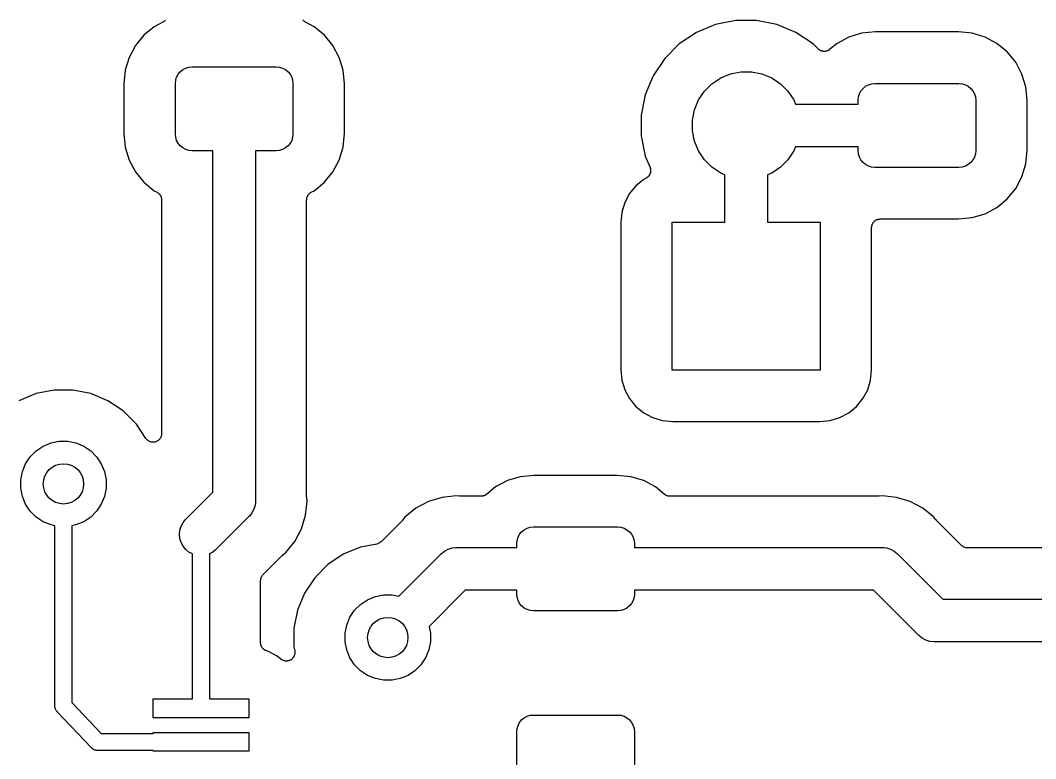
# Model space of a CAD drawing. Extents: x 122.4 to 185.8, y -118.8 to -64.3.
# Drawn here: x 152.77 to 167.88, y -99.09 to -88.1 of the extents above; entities that cross this region are included whole.
import ezdxf

# ---------------------------------------------------------------- set-up
doc = ezdxf.new("R2010")
doc.units = 0
doc.layers.add('BLACK', color=7, linetype='CONTINUOUS')

msp = doc.modelspace()

# ---------------------------------------------------------------- linework, layer by layer
at = {"layer": 'BLACK', "linetype": 'CONTINUOUS'}
for p, q in [((154.767, -88.1945), (154.613, -88.3208)), ((154.895, -88.126), (154.767, -88.1945)), ((154.905, -88.1193), (154.895, -88.126)), ((154.915, -88.1126), (154.905, -88.1193)), ((154.924, -88.1038), (154.915, -88.1122)), ((154.915, -88.1122), (154.915, -88.1124)), ((154.915, -88.1124), (154.915, -88.1126)), ((154.933, -88.0952), (154.924, -88.1038)), ((156.987, -88.1024), (156.978, -88.0938)), ((156.995, -88.1111), (156.987, -88.1024)), ((156.995, -88.1113), (156.995, -88.1111)), ((156.996, -88.1115), (156.995, -88.1113)), ((157.006, -88.1182), (156.996, -88.1115)), ((157.016, -88.1252), (157.006, -88.1182)), ((157.016, -88.1254), (157.016, -88.1252)), ((157.017, -88.126), (157.016, -88.1254)), ((157.016, -88.1254), (157.016, -88.1254)), ((157.016, -88.1254), (157.016, -88.1254)), ((157.145, -88.1945), (157.017, -88.126)), ((157.299, -88.3208), (157.145, -88.1945)), ((163.12, -88.16), (162.836, -88.2778)), ((163.422, -88.1), (163.12, -88.16)), ((163.73, -88.1), (163.422, -88.1)), ((164.032, -88.16), (163.73, -88.1)), ((164.316, -88.2778), (164.032, -88.16)), ((154.613, -88.3208), (154.486, -88.4747)), ((157.426, -88.4747), (157.299, -88.3208)), ((162.836, -88.2778), (162.58, -88.4487)), ((164.572, -88.4487), (164.316, -88.2778)), ((165.102, -88.3486), (164.927, -88.4425)), ((165.293, -88.2908), (165.102, -88.3486)), ((165.497, -88.2707), (165.293, -88.2908)), ((166.735, -88.2707), (165.497, -88.2707)), ((166.939, -88.2908), (166.735, -88.2707)), ((167.13, -88.3486), (166.939, -88.2908)), ((167.305, -88.4425), (167.13, -88.3486)), ((154.486, -88.4747), (154.393, -88.6503)), ((157.519, -88.6503), (157.426, -88.4747)), ((162.58, -88.4487), (162.363, -88.6663)), ((164.647, -88.5239), (164.572, -88.4487)), ((164.651, -88.5276), (164.647, -88.5239)), ((164.655, -88.5317), (164.651, -88.5276)), ((164.661, -88.5354), (164.655, -88.5317)), ((164.666, -88.5397), (164.661, -88.5354)), ((164.811, -88.5365), (164.807, -88.5401)), ((164.816, -88.5334), (164.811, -88.5365)), ((164.817, -88.5323), (164.816, -88.5334)), ((164.927, -88.4425), (164.817, -88.5323)), ((167.459, -88.5688), (167.305, -88.4425)), ((154.393, -88.6503), (154.335, -88.8409)), ((157.577, -88.8409), (157.519, -88.6503)), ((162.363, -88.6663), (162.192, -88.9221)), ((164.671, -88.5424), (164.666, -88.5397)), ((164.676, -88.5456), (164.671, -88.5424)), ((164.682, -88.5482), (164.676, -88.5456)), ((164.688, -88.5514), (164.682, -88.5482)), ((164.693, -88.553), (164.688, -88.5514)), ((164.699, -88.5553), (164.693, -88.553)), ((164.705, -88.5567), (164.699, -88.5553)), ((164.712, -88.5586), (164.705, -88.5567)), ((164.717, -88.5592), (164.712, -88.5586)), ((164.723, -88.5604), (164.717, -88.5592)), ((164.73, -88.5604), (164.723, -88.5604)), ((164.736, -88.5611), (164.73, -88.5604)), ((164.742, -88.5606), (164.736, -88.5611)), ((164.748, -88.5606), (164.742, -88.5606)), ((164.754, -88.5594), (164.748, -88.5606)), ((164.761, -88.5588), (164.754, -88.5594)), ((164.766, -88.5571), (164.761, -88.5588)), ((164.772, -88.5561), (164.766, -88.5571)), ((164.778, -88.5536), (164.772, -88.5561)), ((164.785, -88.5517), (164.778, -88.5536)), ((164.79, -88.549), (164.785, -88.5517)), ((164.795, -88.5469), (164.79, -88.549)), ((164.801, -88.5433), (164.795, -88.5469)), ((164.807, -88.5401), (164.801, -88.5433)), ((167.586, -88.7227), (167.459, -88.5688)), ((154.335, -88.8409), (154.315, -89.0452)), ((155.154, -88.8622), (155.192, -88.8311)), ((155.192, -88.8311), (155.235, -88.808)), ((155.235, -88.808), (155.282, -88.7938)), ((155.282, -88.7938), (155.331, -88.789)), ((155.331, -88.789), (156.581, -88.789)), ((156.581, -88.789), (156.63, -88.7938)), ((156.63, -88.7938), (156.677, -88.808)), ((156.677, -88.808), (156.72, -88.8311)), ((156.72, -88.8311), (156.758, -88.8622)), ((157.597, -89.0452), (157.577, -88.8409)), ((167.679, -88.8983), (167.586, -88.7227)), ((155.081, -89.039), (155.086, -88.9902)), ((155.086, -88.9902), (155.1, -88.9433)), ((155.1, -88.9433), (155.123, -88.9001)), ((155.123, -88.9001), (155.154, -88.8622)), ((156.758, -88.8622), (156.789, -88.9001)), ((156.789, -88.9001), (156.812, -88.9433)), ((156.812, -88.9433), (156.826, -88.9902)), ((156.826, -88.9902), (156.831, -89.039)), ((162.192, -88.9221), (162.074, -89.2064)), ((163.066, -89.0406), (163.197, -88.953)), ((163.197, -88.953), (163.343, -88.8927)), ((163.343, -88.8927), (163.497, -88.862)), ((163.497, -88.862), (163.655, -88.862)), ((163.655, -88.862), (163.809, -88.8927)), ((163.809, -88.8927), (163.955, -88.953)), ((163.955, -88.953), (164.086, -89.0406)), ((167.737, -89.0889), (167.679, -88.8983)), ((154.315, -89.0452), (154.315, -89.7828)), ((155.081, -89.789), (155.081, -89.039)), ((156.831, -89.039), (156.831, -89.789)), ((157.597, -89.7828), (157.597, -89.0452)), ((162.955, -89.152), (163.066, -89.0406)), ((164.086, -89.0406), (164.197, -89.152)), ((165.283, -89.1481), (165.314, -89.1102)), ((165.314, -89.1102), (165.352, -89.0791)), ((165.352, -89.0791), (165.395, -89.056)), ((165.395, -89.056), (165.442, -89.0418)), ((165.442, -89.0418), (165.491, -89.037)), ((165.491, -89.037), (166.741, -89.037)), ((166.741, -89.037), (166.79, -89.0418)), ((166.79, -89.0418), (166.837, -89.056)), ((166.837, -89.056), (166.88, -89.0791)), ((166.88, -89.0791), (166.918, -89.1102)), ((166.918, -89.1102), (166.949, -89.1481)), ((167.757, -89.2932), (167.737, -89.0889)), ((162.074, -89.2064), (162.014, -89.5082)), ((162.807, -89.4286), (162.867, -89.2831)), ((162.867, -89.2831), (162.955, -89.152)), ((164.197, -89.152), (164.285, -89.2831)), ((164.285, -89.2831), (164.31, -89.3445)), ((165.241, -89.287), (165.246, -89.2382)), ((165.241, -89.3445), (165.241, -89.287)), ((165.246, -89.2382), (165.26, -89.1913)), ((165.26, -89.1913), (165.283, -89.1481)), ((166.949, -89.1481), (166.972, -89.1913)), ((166.972, -89.1913), (166.986, -89.2382)), ((166.986, -89.2382), (166.991, -89.287)), ((166.991, -89.287), (166.991, -90.037)), ((167.757, -90.0308), (167.757, -89.2932)), ((162.776, -89.5832), (162.807, -89.4286)), ((164.31, -89.3445), (165.241, -89.3445)), ((162.014, -89.5082), (162.014, -89.8158)), ((162.776, -89.7408), (162.776, -89.5832)), ((162.807, -89.8954), (162.776, -89.7408)), ((154.315, -89.7828), (154.335, -89.9871)), ((155.086, -89.8378), (155.081, -89.789)), ((155.1, -89.8847), (155.086, -89.8378)), ((155.123, -89.9279), (155.1, -89.8847)), ((156.812, -89.8847), (156.789, -89.9279)), ((156.826, -89.8378), (156.812, -89.8847)), ((156.831, -89.789), (156.826, -89.8378)), ((157.577, -89.9871), (157.597, -89.7828)), ((162.014, -89.8158), (162.074, -90.1176)), ((162.867, -90.0409), (162.807, -89.8954)), ((154.335, -89.9871), (154.393, -90.1777)), ((155.154, -89.9658), (155.123, -89.9279)), ((155.192, -89.9969), (155.154, -89.9658)), ((155.235, -90.02), (155.192, -89.9969)), ((155.282, -90.0342), (155.235, -90.02)), ((155.331, -90.039), (155.282, -90.0342)), ((155.638, -90.039), (155.331, -90.039)), ((155.639, -95.1185), (155.638, -90.039)), ((156.581, -90.039), (156.273, -90.039)), ((156.273, -90.039), (156.273, -95.2344)), ((156.63, -90.0342), (156.581, -90.039)), ((156.677, -90.02), (156.63, -90.0342)), ((156.72, -89.9969), (156.677, -90.02)), ((156.758, -89.9658), (156.72, -89.9969)), ((156.789, -89.9279), (156.758, -89.9658)), ((157.519, -90.1777), (157.577, -89.9871)), ((162.955, -90.172), (162.867, -90.0409)), ((164.285, -90.0409), (164.197, -90.172)), ((164.31, -89.9795), (164.285, -90.0409)), ((165.241, -89.9795), (164.31, -89.9795)), ((165.241, -90.037), (165.241, -89.9795)), ((165.246, -90.0858), (165.241, -90.037)), ((166.991, -90.037), (166.986, -90.0858)), ((167.737, -90.2351), (167.757, -90.0308)), ((154.393, -90.1777), (154.486, -90.3533)), ((157.426, -90.3533), (157.519, -90.1777)), ((162.074, -90.1176), (162.144, -90.2857)), ((163.066, -90.2834), (162.955, -90.172)), ((164.197, -90.172), (164.086, -90.2834)), ((165.26, -90.1327), (165.246, -90.0858)), ((165.283, -90.1759), (165.26, -90.1327)), ((165.314, -90.2138), (165.283, -90.1759)), ((166.949, -90.1759), (166.918, -90.2138)), ((166.972, -90.1327), (166.949, -90.1759)), ((166.986, -90.0858), (166.972, -90.1327)), ((162.144, -90.2857), (162.144, -90.2874)), ((162.144, -90.2874), (162.146, -90.2929)), ((162.146, -90.2929), (162.148, -90.2982)), ((162.148, -90.2982), (162.149, -90.3048)), ((162.149, -90.3048), (162.151, -90.3112)), ((162.151, -90.3112), (162.152, -90.3169)), ((162.153, -90.3473), (162.151, -90.3539)), ((162.152, -90.3169), (162.153, -90.3225)), ((162.153, -90.3225), (162.153, -90.3292)), ((162.153, -90.3292), (162.153, -90.3359)), ((162.153, -90.3359), (162.153, -90.3416)), ((162.153, -90.3416), (162.153, -90.3473)), ((163.197, -90.371), (163.066, -90.2834)), ((164.086, -90.2834), (163.955, -90.371)), ((165.352, -90.2449), (165.314, -90.2138)), ((165.395, -90.268), (165.352, -90.2449)), ((165.442, -90.2822), (165.395, -90.268)), ((165.491, -90.287), (165.442, -90.2822)), ((166.741, -90.287), (165.491, -90.287)), ((166.79, -90.2822), (166.741, -90.287)), ((166.837, -90.268), (166.79, -90.2822)), ((166.88, -90.2449), (166.837, -90.268)), ((166.918, -90.2138), (166.88, -90.2449)), ((167.679, -90.4257), (167.737, -90.2351)), ((154.486, -90.3533), (154.613, -90.5072)), ((157.299, -90.5072), (157.426, -90.3533)), ((162.051, -90.4654), (161.935, -90.5606)), ((162.086, -90.4463), (162.051, -90.4654)), ((162.091, -90.4431), (162.086, -90.4463)), ((162.096, -90.4405), (162.091, -90.4431)), ((162.101, -90.4363), (162.096, -90.4405)), ((162.107, -90.4326), (162.101, -90.4363)), ((162.111, -90.4285), (162.107, -90.4326)), ((162.115, -90.4249), (162.111, -90.4285)), ((162.12, -90.4198), (162.115, -90.4249)), ((162.124, -90.4151), (162.12, -90.4198)), ((162.128, -90.4103), (162.124, -90.4151)), ((162.131, -90.4059), (162.128, -90.4103)), ((162.134, -90.4), (162.131, -90.4059)), ((162.138, -90.3945), (162.134, -90.4)), ((162.14, -90.3892), (162.138, -90.3945)), ((162.143, -90.3842), (162.14, -90.3892)), ((162.145, -90.3778), (162.143, -90.3842)), ((162.148, -90.3716), (162.145, -90.3778)), ((162.149, -90.366), (162.148, -90.3716)), ((162.151, -90.3605), (162.149, -90.366)), ((162.151, -90.3539), (162.151, -90.3605)), ((163.259, -90.3964), (163.197, -90.371)), ((163.258, -91.102), (163.259, -90.3964)), ((163.955, -90.371), (163.893, -90.3964)), ((163.893, -90.3964), (163.893, -91.102)), ((167.586, -90.6013), (167.679, -90.4257)), ((154.613, -90.5072), (154.767, -90.6335)), ((154.767, -90.6335), (154.809, -90.6563)), ((157.103, -90.6563), (157.145, -90.6335)), ((157.145, -90.6335), (157.299, -90.5072)), ((161.935, -90.5606), (161.839, -90.6766)), ((167.459, -90.7552), (167.586, -90.6013)), ((154.809, -90.6563), (154.811, -90.6572)), ((154.811, -90.6572), (154.816, -90.6603)), ((154.816, -90.6603), (154.821, -90.663)), ((154.821, -90.663), (154.826, -90.6674)), ((154.826, -90.6674), (154.831, -90.6712)), ((154.831, -90.6712), (154.835, -90.6752)), ((154.835, -90.6752), (154.84, -90.6788)), ((154.84, -90.6788), (154.844, -90.6841)), ((154.844, -90.6841), (154.849, -90.689)), ((154.849, -90.689), (154.852, -90.6937)), ((154.852, -90.6937), (154.855, -90.698)), ((154.855, -90.698), (154.858, -90.704)), ((154.858, -90.704), (154.862, -90.7097)), ((154.862, -90.7097), (154.864, -90.7149)), ((154.864, -90.7149), (154.867, -90.7199)), ((154.867, -90.7199), (154.869, -90.7264)), ((154.869, -90.7264), (154.871, -90.7327)), ((154.871, -90.7327), (154.872, -90.7383)), ((154.872, -90.7383), (154.874, -90.7436)), ((154.874, -90.7436), (154.875, -90.7504)), ((154.875, -90.7504), (154.876, -90.7571)), ((154.876, -90.7571), (154.876, -90.7627)), ((154.876, -90.7627), (154.876, -90.7683)), ((154.876, -90.7683), (154.877, -94.2486)), ((157.035, -90.7683), (157.036, -90.7665)), ((157.035, -95.1907), (157.035, -90.7683)), ((157.036, -90.7553), (157.038, -90.7487)), ((157.036, -90.7609), (157.036, -90.7553)), ((157.036, -90.7665), (157.036, -90.7609)), ((157.038, -90.7419), (157.04, -90.7365)), ((157.038, -90.7487), (157.038, -90.7419)), ((157.04, -90.7365), (157.041, -90.731)), ((157.041, -90.731), (157.044, -90.7248)), ((157.044, -90.7248), (157.046, -90.7183)), ((157.046, -90.7183), (157.048, -90.7133)), ((157.048, -90.7133), (157.051, -90.7082)), ((157.051, -90.7082), (157.054, -90.7025)), ((157.054, -90.7025), (157.058, -90.6966)), ((157.058, -90.6966), (157.061, -90.6923)), ((157.061, -90.6923), (157.064, -90.6876)), ((157.064, -90.6876), (157.069, -90.6828)), ((157.069, -90.6828), (157.074, -90.6776)), ((157.074, -90.6776), (157.078, -90.674)), ((157.078, -90.674), (157.082, -90.6701)), ((157.082, -90.6701), (157.088, -90.6663)), ((157.088, -90.6663), (157.093, -90.662)), ((157.093, -90.662), (157.098, -90.6594)), ((157.098, -90.6594), (157.103, -90.6563)), ((161.839, -90.6766), (161.769, -90.809)), ((167.305, -90.8815), (167.459, -90.7552)), ((161.725, -90.9526), (161.71, -91.1082)), ((161.769, -90.809), (161.725, -90.9526)), ((167.13, -90.9754), (167.305, -90.8815)), ((162.476, -93.302), (162.476, -91.102)), ((162.476, -91.102), (163.258, -91.102)), ((163.893, -91.102), (164.676, -91.102)), ((164.676, -91.102), (164.676, -93.302)), ((165.465, -91.1085), (165.472, -91.0994)), ((165.472, -91.0994), (165.48, -91.0902)), ((165.48, -91.0896), (165.49, -91.0821)), ((165.48, -91.0899), (165.48, -91.0896)), ((165.48, -91.0902), (165.48, -91.0899)), ((165.49, -91.0821), (165.499, -91.0745)), ((165.499, -91.0743), (165.5, -91.074)), ((165.499, -91.0745), (165.499, -91.0743)), ((165.5, -91.074), (165.51, -91.0685)), ((165.51, -91.0685), (165.521, -91.0629)), ((165.521, -91.0628), (165.522, -91.0625)), ((165.521, -91.0629), (165.521, -91.0628)), ((165.522, -91.0625), (165.533, -91.0592)), ((165.533, -91.0592), (165.545, -91.0557)), ((165.545, -91.0557), (165.546, -91.0556)), ((165.545, -91.0557), (165.545, -91.0557)), ((165.546, -91.0556), (165.557, -91.0545)), ((165.557, -91.0545), (165.569, -91.0533)), ((165.569, -91.0533), (166.735, -91.0533)), ((166.735, -91.0533), (166.939, -91.0332)), ((166.939, -91.0332), (167.13, -90.9754)), ((161.71, -91.1082), (161.71, -93.2958)), ((165.442, -91.1785), (165.444, -91.1666)), ((165.442, -91.1794), (165.442, -91.1785)), ((165.442, -91.1803), (165.442, -91.1794)), ((165.442, -91.1794), (165.442, -91.1794)), ((165.442, -91.1794), (165.442, -91.1794)), ((165.442, -93.2958), (165.442, -91.1803)), ((165.444, -91.1666), (165.445, -91.1548)), ((165.445, -91.1539), (165.449, -91.1425)), ((165.445, -91.1543), (165.445, -91.1539)), ((165.445, -91.1548), (165.445, -91.1543)), ((165.449, -91.1425), (165.452, -91.1311)), ((165.452, -91.1307), (165.453, -91.1303)), ((165.452, -91.1311), (165.452, -91.1307)), ((165.453, -91.1303), (165.458, -91.1198)), ((165.458, -91.1198), (165.464, -91.1093)), ((165.464, -91.1089), (165.465, -91.1085)), ((165.464, -91.1093), (165.464, -91.1089)), ((161.71, -93.2958), (161.725, -93.4514)), ((164.676, -93.302), (162.476, -93.302)), ((165.427, -93.4514), (165.442, -93.2958)), ((161.725, -93.4514), (161.769, -93.595)), ((165.383, -93.595), (165.427, -93.4514)), ((153.009, -93.6527), (152.754, -93.758)), ((153.278, -93.599), (153.009, -93.6527)), ((153.554, -93.599), (153.278, -93.599)), ((153.823, -93.6527), (153.554, -93.599)), ((154.078, -93.758), (153.823, -93.6527)), ((161.769, -93.595), (161.839, -93.7274)), ((165.313, -93.7274), (165.383, -93.595)), ((154.307, -93.9109), (154.078, -93.758)), ((161.839, -93.7274), (161.935, -93.8434)), ((165.217, -93.8434), (165.313, -93.7274)), ((154.501, -94.1055), (154.307, -93.9109)), ((161.935, -93.8434), (162.051, -93.9386)), ((162.051, -93.9386), (162.183, -94.0094)), ((164.969, -94.0094), (165.101, -93.9386)), ((165.101, -93.9386), (165.217, -93.8434)), ((154.644, -94.3192), (154.501, -94.1055)), ((162.183, -94.0094), (162.327, -94.053)), ((162.327, -94.053), (162.482, -94.0683)), ((162.482, -94.0683), (164.67, -94.0683)), ((164.67, -94.0683), (164.825, -94.053)), ((164.825, -94.053), (164.969, -94.0094)), ((154.874, -94.275), (154.87, -94.2868)), ((154.875, -94.2627), (154.874, -94.2747)), ((154.874, -94.2747), (154.874, -94.2748)), ((154.874, -94.2748), (154.874, -94.275)), ((154.876, -94.2504), (154.875, -94.2627)), ((154.877, -94.2486), (154.876, -94.25)), ((154.876, -94.25), (154.876, -94.25)), ((154.876, -94.25), (154.876, -94.2501)), ((154.876, -94.2501), (154.876, -94.2504)), ((153.115, -94.4333), (153.231, -94.3854)), ((153.231, -94.3854), (153.353, -94.361)), ((153.353, -94.361), (153.479, -94.361)), ((153.479, -94.361), (153.601, -94.3854)), ((153.601, -94.3854), (153.717, -94.4333)), ((154.652, -94.3285), (154.644, -94.3192)), ((154.659, -94.3381), (154.652, -94.3285)), ((154.66, -94.3382), (154.659, -94.3381)), ((154.66, -94.3383), (154.66, -94.3382)), ((154.669, -94.3459), (154.66, -94.3383)), ((154.678, -94.3539), (154.669, -94.3459)), ((154.679, -94.354), (154.678, -94.3539)), ((154.679, -94.3541), (154.679, -94.354)), ((154.689, -94.3598), (154.679, -94.3541)), ((154.7, -94.3657), (154.689, -94.3598)), ((154.701, -94.3658), (154.7, -94.3657)), ((154.7, -94.3657), (154.7, -94.3657)), ((154.712, -94.3694), (154.701, -94.3658)), ((154.724, -94.373), (154.712, -94.3694)), ((154.724, -94.3731), (154.724, -94.373)), ((154.724, -94.373), (154.724, -94.373)), ((154.737, -94.3743), (154.724, -94.3731)), ((154.749, -94.3756), (154.737, -94.3743)), ((154.761, -94.3744), (154.749, -94.3756)), ((154.749, -94.3756), (154.749, -94.3756)), ((154.749, -94.3756), (154.749, -94.3756)), ((154.773, -94.3733), (154.761, -94.3744)), ((154.774, -94.3733), (154.773, -94.3733)), ((154.773, -94.3733), (154.773, -94.3733)), ((154.786, -94.3697), (154.774, -94.3733)), ((154.797, -94.3663), (154.786, -94.3697)), ((154.808, -94.3605), (154.797, -94.3662)), ((154.797, -94.3662), (154.797, -94.3663)), ((154.797, -94.3663), (154.797, -94.3663)), ((154.819, -94.3549), (154.808, -94.3605)), ((154.829, -94.3471), (154.819, -94.3547)), ((154.819, -94.3547), (154.819, -94.3548)), ((154.819, -94.3548), (154.819, -94.3549)), ((154.838, -94.3393), (154.829, -94.3471)), ((154.839, -94.3391), (154.838, -94.3392)), ((154.838, -94.3392), (154.838, -94.3393)), ((154.846, -94.3297), (154.839, -94.3391)), ((154.854, -94.3203), (154.846, -94.3297)), ((154.86, -94.3093), (154.854, -94.3201)), ((154.854, -94.3201), (154.854, -94.3202)), ((154.854, -94.3202), (154.854, -94.3203)), ((154.866, -94.2986), (154.86, -94.3093)), ((154.87, -94.2868), (154.866, -94.2983)), ((154.866, -94.2983), (154.866, -94.2985)), ((154.866, -94.2985), (154.866, -94.2986)), ((152.923, -94.5912), (153.011, -94.5028)), ((153.011, -94.5028), (153.115, -94.4333)), ((153.717, -94.4333), (153.821, -94.5028)), ((153.821, -94.5028), (153.909, -94.5912)), ((152.805, -94.8108), (152.853, -94.6952)), ((152.853, -94.6952), (152.923, -94.5912)), ((153.909, -94.5912), (153.979, -94.6952)), ((153.979, -94.6952), (154.027, -94.8108)), ((152.781, -94.9335), (152.805, -94.8108)), ((154.027, -94.8108), (154.051, -94.9335)), ((160.417, -94.8687), (160.213, -94.8888)), ((161.655, -94.8687), (160.417, -94.8687)), ((161.859, -94.8888), (161.655, -94.8687)), ((152.781, -95.0585), (152.781, -94.9335)), ((154.051, -94.9335), (154.051, -95.0585)), ((160.022, -94.9466), (159.847, -95.0405)), ((160.213, -94.8888), (160.022, -94.9466)), ((162.05, -94.9466), (161.859, -94.8888)), ((162.225, -95.0405), (162.05, -94.9466)), ((152.805, -95.1812), (152.781, -95.0585)), ((152.853, -95.2968), (152.805, -95.1812)), ((154.027, -95.1812), (153.979, -95.2968)), ((154.051, -95.0585), (154.027, -95.1812)), ((155.225, -95.5318), (155.639, -95.1185)), ((159.217, -95.1799), (159.052, -95.1961)), ((159.264, -95.1753), (159.217, -95.1799)), ((159.217, -95.1799), (159.217, -95.1799)), ((159.311, -95.1799), (159.264, -95.1753)), ((159.316, -95.1799), (159.311, -95.1799)), ((159.321, -95.1805), (159.316, -95.1799)), ((159.323, -95.1805), (159.321, -95.1805)), ((159.631, -95.1805), (159.323, -95.1805)), ((159.636, -95.18), (159.631, -95.1805)), ((159.642, -95.18), (159.636, -95.18)), ((159.648, -95.1788), (159.642, -95.18)), ((159.655, -95.1781), (159.648, -95.1788)), ((159.661, -95.1765), (159.655, -95.1781)), ((159.666, -95.1755), (159.661, -95.1765)), ((159.672, -95.1729), (159.666, -95.1755)), ((159.679, -95.1709), (159.672, -95.1729)), ((159.684, -95.1683), (159.679, -95.1709)), ((159.689, -95.1663), (159.684, -95.1683)), ((159.695, -95.1625), (159.689, -95.1663)), ((159.701, -95.1593), (159.695, -95.1625)), ((159.705, -95.1558), (159.701, -95.1593)), ((159.71, -95.1528), (159.705, -95.1558)), ((159.711, -95.1517), (159.71, -95.1528)), ((159.847, -95.0405), (159.711, -95.1517)), ((162.361, -95.1517), (162.225, -95.0405)), ((162.365, -95.1547), (162.361, -95.1517)), ((162.37, -95.1583), (162.365, -95.1547)), ((162.376, -95.1616), (162.37, -95.1583)), ((162.381, -95.1655), (162.376, -95.1616)), ((162.386, -95.1676), (162.381, -95.1655)), ((162.391, -95.1702), (162.386, -95.1676)), ((162.398, -95.1723), (162.391, -95.1702)), ((162.404, -95.175), (162.398, -95.1723)), ((162.41, -95.1761), (162.404, -95.175)), ((162.415, -95.1777), (162.41, -95.1761)), ((162.422, -95.1785), (162.415, -95.1777)), ((162.429, -95.1799), (162.422, -95.1785)), ((162.434, -95.1799), (162.429, -95.1799)), ((162.44, -95.1805), (162.434, -95.1799)), ((162.441, -95.1805), (162.44, -95.1805)), ((165.543, -95.1805), (162.441, -95.1805)), ((165.548, -95.18), (165.543, -95.1805)), ((165.553, -95.18), (165.548, -95.18)), ((165.555, -95.1799), (165.553, -95.18)), ((165.602, -95.1753), (165.555, -95.1799)), ((165.649, -95.1799), (165.602, -95.1753)), ((165.814, -95.1961), (165.649, -95.1799)), ((165.649, -95.1799), (165.649, -95.1799)), ((152.923, -95.4008), (152.853, -95.2968)), ((153.979, -95.2968), (153.909, -95.4008)), ((156.269, -95.3122), (156.251, -95.3721)), ((156.273, -95.2656), (156.269, -95.3122)), ((156.273, -95.2344), (156.275, -95.25)), ((156.275, -95.25), (156.273, -95.2656)), ((157.02, -95.4616), (157.036, -95.2968)), ((157.036, -95.1961), (157.035, -95.1907)), ((157.036, -95.2014), (157.036, -95.1961)), ((157.036, -95.2032), (157.036, -95.2014)), ((157.041, -95.25), (157.036, -95.2032)), ((157.036, -95.2968), (157.041, -95.25)), ((157.036, -95.2968), (157.036, -95.2968)), ((158.849, -95.2578), (158.661, -95.3581)), ((159.052, -95.1961), (158.849, -95.2578)), ((166.017, -95.2578), (165.814, -95.1961)), ((166.205, -95.3581), (166.017, -95.2578)), ((153.011, -95.4892), (152.923, -95.4008)), ((153.909, -95.4008), (153.821, -95.4892)), ((156.169, -95.4855), (155.674, -95.9808)), ((156.182, -95.4756), (156.169, -95.4855)), ((156.221, -95.4272), (156.182, -95.4756)), ((156.251, -95.3721), (156.221, -95.4272)), ((156.958, -95.6651), (157.02, -95.4616)), ((158.661, -95.3581), (158.497, -95.493)), ((166.369, -95.493), (166.205, -95.3581)), ((153.115, -95.5587), (153.011, -95.4892)), ((153.231, -95.6066), (153.115, -95.5587)), ((153.289, -95.6182), (153.231, -95.6066)), ((153.289, -98.29), (153.289, -95.6182)), ((153.601, -95.6066), (153.543, -95.6182)), ((153.543, -95.6182), (153.543, -98.2474)), ((153.717, -95.5587), (153.601, -95.6066)), ((153.821, -95.4892), (153.717, -95.5587)), ((155.148, -95.6831), (155.166, -95.6232)), ((155.166, -95.6232), (155.195, -95.5681)), ((155.195, -95.5681), (155.225, -95.5318)), ((158.459, -95.5386), (158.142, -95.8558)), ((158.462, -95.5344), (158.459, -95.5386)), ((158.466, -95.5307), (158.462, -95.5344)), ((158.467, -95.5293), (158.466, -95.5307)), ((158.497, -95.493), (158.467, -95.5293)), ((160.315, -95.654), (160.362, -95.6398)), ((160.362, -95.6398), (160.411, -95.635)), ((160.411, -95.635), (161.661, -95.635)), ((161.661, -95.635), (161.71, -95.6398)), ((161.71, -95.6398), (161.757, -95.654)), ((166.399, -95.5294), (166.369, -95.493)), ((166.403, -95.5331), (166.399, -95.5294)), ((166.406, -95.5373), (166.403, -95.5331)), ((166.407, -95.5386), (166.406, -95.5373)), ((166.78, -95.9113), (166.407, -95.5386)), ((155.142, -95.7453), (155.148, -95.6831)), ((155.148, -95.8075), (155.142, -95.7453)), ((156.858, -95.8526), (156.958, -95.6651)), ((160.166, -95.8362), (160.18, -95.7893)), ((160.18, -95.7893), (160.203, -95.7461)), ((160.203, -95.7461), (160.234, -95.7082)), ((160.234, -95.7082), (160.272, -95.6771)), ((160.272, -95.6771), (160.315, -95.654)), ((161.757, -95.654), (161.8, -95.6771)), ((161.8, -95.6771), (161.838, -95.7082)), ((161.838, -95.7082), (161.869, -95.7461)), ((161.869, -95.7461), (161.892, -95.7893)), ((161.892, -95.7893), (161.906, -95.8362)), ((155.166, -95.8674), (155.148, -95.8075)), ((155.195, -95.9225), (155.166, -95.8674)), ((155.235, -95.9709), (155.195, -95.9225)), ((156.723, -96.017), (156.858, -95.8526)), ((157.835, -95.9387), (157.58, -96.044)), ((158.077, -95.8905), (157.835, -95.9387)), ((158.088, -95.8872), (158.077, -95.8905)), ((158.099, -95.8839), (158.088, -95.8872)), ((158.1, -95.8836), (158.099, -95.8839)), ((158.111, -95.8779), (158.1, -95.8834)), ((158.1, -95.8834), (158.1, -95.8836)), ((158.121, -95.8725), (158.111, -95.8779)), ((158.122, -95.872), (158.121, -95.8725)), ((158.131, -95.8643), (158.122, -95.8717)), ((158.122, -95.8717), (158.122, -95.872)), ((158.14, -95.857), (158.131, -95.8643)), ((158.141, -95.856), (158.14, -95.857)), ((158.142, -95.8558), (158.141, -95.856)), ((158.141, -95.856), (158.141, -95.856)), ((158.141, -95.856), (158.141, -95.856)), ((159.248, -95.9425), (159.264, -95.941)), ((159.264, -95.941), (159.28, -95.9425)), ((160.161, -95.885), (160.166, -95.8362)), ((160.161, -95.9425), (160.161, -95.885)), ((161.906, -95.8362), (161.911, -95.885)), ((161.911, -95.885), (161.911, -95.9425)), ((165.586, -95.9425), (165.602, -95.941)), ((165.602, -95.941), (165.618, -95.9425)), ((166.789, -95.9187), (166.78, -95.9113)), ((166.798, -95.9263), (166.789, -95.9187)), ((166.799, -95.9266), (166.798, -95.9263)), ((166.799, -95.927), (166.799, -95.9266)), ((166.809, -95.9326), (166.799, -95.927)), ((166.82, -95.9382), (166.809, -95.9326)), ((166.82, -95.9384), (166.82, -95.9382)), ((166.821, -95.9387), (166.82, -95.9384)), ((166.832, -95.9422), (166.821, -95.9387)), ((155.283, -96.0106), (155.235, -95.9709)), ((155.334, -96.0374), (155.283, -96.0106)), ((155.334, -98.1953), (155.334, -96.0374)), ((155.638, -96.0106), (155.588, -96.0374)), ((155.588, -96.0374), (155.588, -98.1953)), ((155.674, -95.9808), (155.638, -96.0106)), ((156.387, -96.3457), (156.677, -96.0552)), ((156.677, -96.0552), (156.679, -96.054)), ((156.679, -96.054), (156.683, -96.0506)), ((156.683, -96.0506), (156.687, -96.0469)), ((156.687, -96.0469), (156.723, -96.017)), ((157.58, -96.044), (157.351, -96.1969)), ((158.408, -96.6675), (159.028, -96.0465)), ((159.028, -96.0465), (159.038, -96.0344)), ((159.038, -96.0344), (159.087, -95.9947)), ((159.087, -95.9947), (159.142, -95.9652)), ((159.142, -95.9652), (159.202, -95.9471)), ((159.202, -95.9471), (159.248, -95.9425)), ((159.248, -95.9425), (159.248, -95.9425)), ((159.28, -95.9425), (160.161, -95.9425)), ((161.911, -95.9425), (165.586, -95.9425)), ((165.618, -95.9425), (165.664, -95.9471)), ((165.664, -95.9471), (165.724, -95.9652)), ((165.724, -95.9652), (165.779, -95.9947)), ((165.779, -95.9947), (165.828, -96.0344)), ((165.828, -96.0344), (165.838, -96.0465)), ((165.838, -96.0465), (166.502, -96.7105)), ((166.843, -95.9457), (166.832, -95.9422)), ((166.844, -95.9458), (166.843, -95.9457)), ((166.845, -95.946), (166.844, -95.9458)), ((166.856, -95.9472), (166.845, -95.946)), ((166.868, -95.9485), (166.856, -95.9472)), ((166.869, -95.9485), (166.868, -95.9485)), ((166.87, -95.9485), (166.869, -95.9485)), ((166.869, -95.9485), (166.869, -95.9485)), ((166.869, -95.9485), (166.869, -95.9485)), ((168.362, -95.9485), (166.87, -95.9485)), ((157.351, -96.1969), (157.157, -96.3915)), ((156.356, -96.3979), (156.359, -96.3867)), ((156.359, -96.3867), (156.36, -96.3862)), ((156.36, -96.3855), (156.366, -96.3752)), ((156.36, -96.3862), (156.36, -96.3855)), ((156.366, -96.3752), (156.371, -96.3649)), ((156.371, -96.3649), (156.372, -96.3644)), ((156.372, -96.3638), (156.379, -96.3548)), ((156.372, -96.3644), (156.372, -96.3638)), ((156.379, -96.3548), (156.387, -96.3457)), ((157.157, -96.3915), (157.004, -96.6203)), ((156.35, -96.4338), (156.351, -96.4221)), ((156.35, -96.4351), (156.35, -96.4338)), ((156.35, -96.4355), (156.35, -96.4351)), ((156.35, -96.4351), (156.35, -96.4351)), ((156.35, -96.4351), (156.35, -96.4351)), ((156.35, -97.3588), (156.35, -96.4355)), ((156.351, -96.4221), (156.352, -96.4104)), ((156.352, -96.4091), (156.356, -96.3979)), ((156.352, -96.4098), (156.352, -96.4091)), ((156.352, -96.4104), (156.352, -96.4098)), ((157.004, -96.6203), (156.899, -96.8745)), ((157.941, -96.7193), (158.057, -96.6714)), ((158.057, -96.6714), (158.179, -96.647)), ((158.179, -96.647), (158.305, -96.647)), ((158.305, -96.647), (158.408, -96.6675)), ((159.396, -96.5775), (158.857, -97.1165)), ((160.161, -96.5775), (159.396, -96.5775)), ((160.161, -96.635), (160.161, -96.5775)), ((160.166, -96.6838), (160.161, -96.635)), ((160.18, -96.7307), (160.166, -96.6838)), ((161.906, -96.6838), (161.892, -96.7307)), ((161.911, -96.635), (161.906, -96.6838)), ((165.47, -96.5775), (161.911, -96.5775)), ((161.911, -96.5775), (161.911, -96.635)), ((166.134, -97.2415), (165.47, -96.5775)), ((157.749, -96.8772), (157.837, -96.7888)), ((157.837, -96.7888), (157.941, -96.7193)), ((160.203, -96.7739), (160.18, -96.7307)), ((160.234, -96.8118), (160.203, -96.7739)), ((160.272, -96.8429), (160.234, -96.8118)), ((160.315, -96.866), (160.272, -96.8429)), ((161.8, -96.8429), (161.757, -96.866)), ((161.838, -96.8118), (161.8, -96.8429)), ((161.869, -96.7739), (161.838, -96.8118)), ((161.892, -96.7307), (161.869, -96.7739)), ((166.502, -96.7105), (168.731, -96.7105)), ((156.899, -96.8745), (156.845, -97.1444)), ((157.631, -97.0968), (157.679, -96.9812)), ((157.679, -96.9812), (157.749, -96.8772)), ((160.362, -96.8802), (160.315, -96.866)), ((160.411, -96.885), (160.362, -96.8802)), ((161.661, -96.885), (160.411, -96.885)), ((161.71, -96.8802), (161.661, -96.885)), ((161.757, -96.866), (161.71, -96.8802)), ((156.845, -97.1444), (156.845, -97.4196)), ((157.607, -97.2195), (157.631, -97.0968)), ((158.857, -97.1165), (158.877, -97.2195)), ((157.607, -97.3445), (157.607, -97.2195)), ((158.877, -97.2195), (158.877, -97.3445)), ((166.144, -97.2536), (166.134, -97.2415)), ((166.193, -97.2933), (166.144, -97.2536)), ((166.246, -97.3218), (166.193, -97.2933)), ((156.35, -97.3644), (156.35, -97.3588)), ((156.35, -97.3701), (156.35, -97.3644)), ((156.351, -97.3767), (156.35, -97.3701)), ((156.352, -97.3834), (156.351, -97.3767)), ((156.354, -97.3889), (156.352, -97.3834)), ((156.355, -97.3945), (156.354, -97.3889)), ((156.357, -97.4007), (156.355, -97.3945)), ((156.359, -97.4072), (156.357, -97.4007)), ((156.362, -97.4122), (156.359, -97.4072)), ((156.364, -97.4174), (156.362, -97.4122)), ((156.368, -97.4231), (156.364, -97.4174)), ((156.371, -97.429), (156.368, -97.4231)), ((156.375, -97.4334), (156.371, -97.429)), ((156.378, -97.4382), (156.375, -97.4334)), ((156.382, -97.443), (156.378, -97.4382)), ((156.387, -97.4482), (156.382, -97.443)), ((156.391, -97.4519), (156.387, -97.4482)), ((156.395, -97.4559), (156.391, -97.4519)), ((156.845, -97.4196), (156.857, -97.4806)), ((157.631, -97.4672), (157.607, -97.3445)), ((158.877, -97.3445), (158.853, -97.4672)), ((166.248, -97.3228), (166.246, -97.3218)), ((166.308, -97.3409), (166.248, -97.3228)), ((166.37, -97.347), (166.308, -97.3409)), ((166.386, -97.3455), (166.37, -97.347)), ((168.731, -97.3455), (166.386, -97.3455)), ((156.4, -97.4598), (156.395, -97.4559)), ((156.406, -97.464), (156.4, -97.4598)), ((156.411, -97.4667), (156.406, -97.464)), ((156.415, -97.47), (156.411, -97.4667)), ((156.422, -97.4726), (156.415, -97.47)), ((156.427, -97.4758), (156.422, -97.4726)), ((156.433, -97.4775), (156.427, -97.4758)), ((156.438, -97.4798), (156.433, -97.4775)), ((156.44, -97.4803), (156.438, -97.4798)), ((156.465, -97.4879), (156.44, -97.4803)), ((156.597, -97.5587), (156.465, -97.4879)), ((156.652, -97.6036), (156.597, -97.5587)), ((156.657, -97.6069), (156.652, -97.6036)), ((156.813, -97.6041), (156.807, -97.6076)), ((156.817, -97.5998), (156.813, -97.6041)), ((156.822, -97.596), (156.817, -97.5998)), ((156.826, -97.5911), (156.822, -97.596)), ((156.83, -97.5866), (156.826, -97.5911)), ((156.834, -97.5817), (156.83, -97.5866)), ((156.837, -97.577), (156.834, -97.5817)), ((156.841, -97.5714), (156.837, -97.577)), ((156.844, -97.5661), (156.841, -97.5714)), ((156.846, -97.5606), (156.844, -97.5661)), ((156.849, -97.5553), (156.846, -97.5606)), ((156.851, -97.5492), (156.849, -97.5553)), ((156.854, -97.5433), (156.851, -97.5492)), ((156.855, -97.5374), (156.854, -97.5433)), ((156.857, -97.5317), (156.855, -97.5374)), ((156.857, -97.4806), (156.857, -97.4824)), ((156.857, -97.4824), (156.858, -97.4884)), ((156.858, -97.5253), (156.857, -97.5317)), ((156.858, -97.4884), (156.859, -97.4943)), ((156.859, -97.519), (156.858, -97.5253)), ((156.859, -97.4943), (156.859, -97.5007)), ((156.859, -97.5007), (156.86, -97.5071)), ((156.86, -97.5071), (156.859, -97.513)), ((156.859, -97.513), (156.859, -97.519)), ((157.679, -97.5828), (157.631, -97.4672)), ((157.749, -97.6868), (157.679, -97.5828)), ((158.805, -97.5828), (158.735, -97.6868)), ((158.853, -97.4672), (158.805, -97.5828)), ((156.662, -97.6107), (156.657, -97.6069)), ((156.667, -97.6138), (156.662, -97.6107)), ((156.673, -97.6173), (156.667, -97.6138)), ((156.678, -97.6196), (156.673, -97.6173)), ((156.683, -97.6225), (156.678, -97.6196)), ((156.69, -97.6244), (156.683, -97.6225)), ((156.695, -97.6269), (156.69, -97.6244)), ((156.701, -97.628), (156.695, -97.6269)), ((156.707, -97.6298), (156.701, -97.628)), ((156.714, -97.6305), (156.707, -97.6298)), ((156.72, -97.6317), (156.714, -97.6305)), ((156.726, -97.6318), (156.72, -97.6317)), ((156.732, -97.6324), (156.726, -97.6318)), ((156.738, -97.6318), (156.732, -97.6324)), ((156.745, -97.6318), (156.738, -97.6318)), ((156.75, -97.6307), (156.745, -97.6318)), ((156.756, -97.6301), (156.75, -97.6307)), ((156.763, -97.6283), (156.756, -97.6301)), ((156.769, -97.6271), (156.763, -97.6283)), ((156.774, -97.6248), (156.769, -97.6271)), ((156.78, -97.6231), (156.774, -97.6248)), ((156.786, -97.6201), (156.78, -97.6231)), ((156.792, -97.6177), (156.786, -97.6201)), ((156.797, -97.6144), (156.792, -97.6177)), ((156.802, -97.6116), (156.797, -97.6144)), ((156.807, -97.6076), (156.802, -97.6116)), ((157.837, -97.7752), (157.749, -97.6868)), ((158.735, -97.6868), (158.647, -97.7752)), ((157.941, -97.8447), (157.837, -97.7752)), ((158.057, -97.8926), (157.941, -97.8447)), ((158.179, -97.917), (158.057, -97.8926)), ((158.427, -97.8926), (158.305, -97.917)), ((158.543, -97.8447), (158.427, -97.8926)), ((158.647, -97.7752), (158.543, -97.8447)), ((158.305, -97.917), (158.179, -97.917)), ((154.749, -98.4747), (154.749, -98.1953)), ((154.749, -98.1953), (155.334, -98.1953)), ((155.588, -98.1953), (156.172, -98.1953)), ((156.172, -98.1953), (156.172, -98.4747)), ((153.288, -98.2945), (153.289, -98.29)), ((153.289, -98.3025), (153.288, -98.2945)), ((153.289, -98.3042), (153.289, -98.3025)), ((153.289, -98.3087), (153.289, -98.3042)), ((153.29, -98.3194), (153.289, -98.3087)), ((153.291, -98.3211), (153.29, -98.3194)), ((153.291, -98.3229), (153.291, -98.3211)), ((153.294, -98.3332), (153.291, -98.3229)), ((153.297, -98.3435), (153.294, -98.3332)), ((153.298, -98.3451), (153.297, -98.3435)), ((153.298, -98.3468), (153.298, -98.3451)), ((153.303, -98.3563), (153.298, -98.3468)), ((153.308, -98.3659), (153.303, -98.3563)), ((153.543, -98.2474), (153.979, -98.708)), ((153.309, -98.3673), (153.308, -98.3659)), ((153.31, -98.3689), (153.309, -98.3673)), ((153.317, -98.3772), (153.31, -98.3689)), ((153.319, -98.3807), (153.317, -98.3772)), ((153.321, -98.382), (153.319, -98.3807)), ((153.326, -98.3882), (153.321, -98.382)), ((153.329, -98.3911), (153.326, -98.3882)), ((153.829, -98.919), (153.329, -98.3911)), ((156.172, -98.4747), (154.749, -98.4747)), ((160.203, -98.5461), (160.234, -98.5082)), ((160.234, -98.5082), (160.272, -98.4771)), ((160.272, -98.4771), (160.315, -98.454)), ((160.315, -98.454), (160.362, -98.4398)), ((160.362, -98.4398), (160.411, -98.435)), ((160.411, -98.435), (161.661, -98.435)), ((161.661, -98.435), (161.71, -98.4398)), ((161.71, -98.4398), (161.757, -98.454)), ((161.757, -98.454), (161.8, -98.4771)), ((161.8, -98.4771), (161.838, -98.5082)), ((161.838, -98.5082), (161.869, -98.5461)), ((160.161, -98.685), (160.166, -98.6362)), ((160.166, -98.6362), (160.18, -98.5893)), ((160.18, -98.5893), (160.203, -98.5461)), ((161.869, -98.5461), (161.892, -98.5893)), ((161.892, -98.5893), (161.906, -98.6362)), ((161.906, -98.6362), (161.911, -98.685)), ((153.979, -98.708), (154.749, -98.708)), ((154.749, -98.708), (154.749, -98.6953)), ((154.749, -98.6953), (156.172, -98.6953)), ((156.172, -98.6953), (156.172, -98.9747)), ((160.161, -99.435), (160.161, -98.685)), ((161.911, -98.685), (161.911, -99.435)), ((153.834, -98.9252), (153.829, -98.919)), ((153.842, -98.9321), (153.834, -98.9252)), ((153.85, -98.9391), (153.842, -98.9321)), ((153.852, -98.94), (153.85, -98.9391)), ((153.853, -98.9411), (153.852, -98.94)), ((153.863, -98.9462), (153.853, -98.9411)), ((153.872, -98.9515), (153.863, -98.9462)), ((153.874, -98.9521), (153.872, -98.9515)), ((153.875, -98.9529), (153.874, -98.9521)), ((153.885, -98.956), (153.875, -98.9529)), ((153.896, -98.9594), (153.885, -98.956)), ((153.897, -98.9596), (153.896, -98.9594)), ((153.899, -98.9602), (153.897, -98.9596)), ((153.91, -98.9612), (153.899, -98.9602)), ((153.92, -98.9626), (153.91, -98.9612)), ((153.928, -98.962), (153.92, -98.9626)), ((154.749, -98.962), (153.928, -98.962)), ((154.749, -98.9747), (154.749, -98.962)), ((156.172, -98.9747), (154.749, -98.9747))]:
    msp.add_line(p, q, dxfattribs=at)
at = {"layer": 'BLACK'}
for centre in [(153.416, -94.996), (158.242, -97.282)]:
    msp.add_circle(centre, 0.3, dxfattribs=at)

doc.saveas('drawing.dxf')
